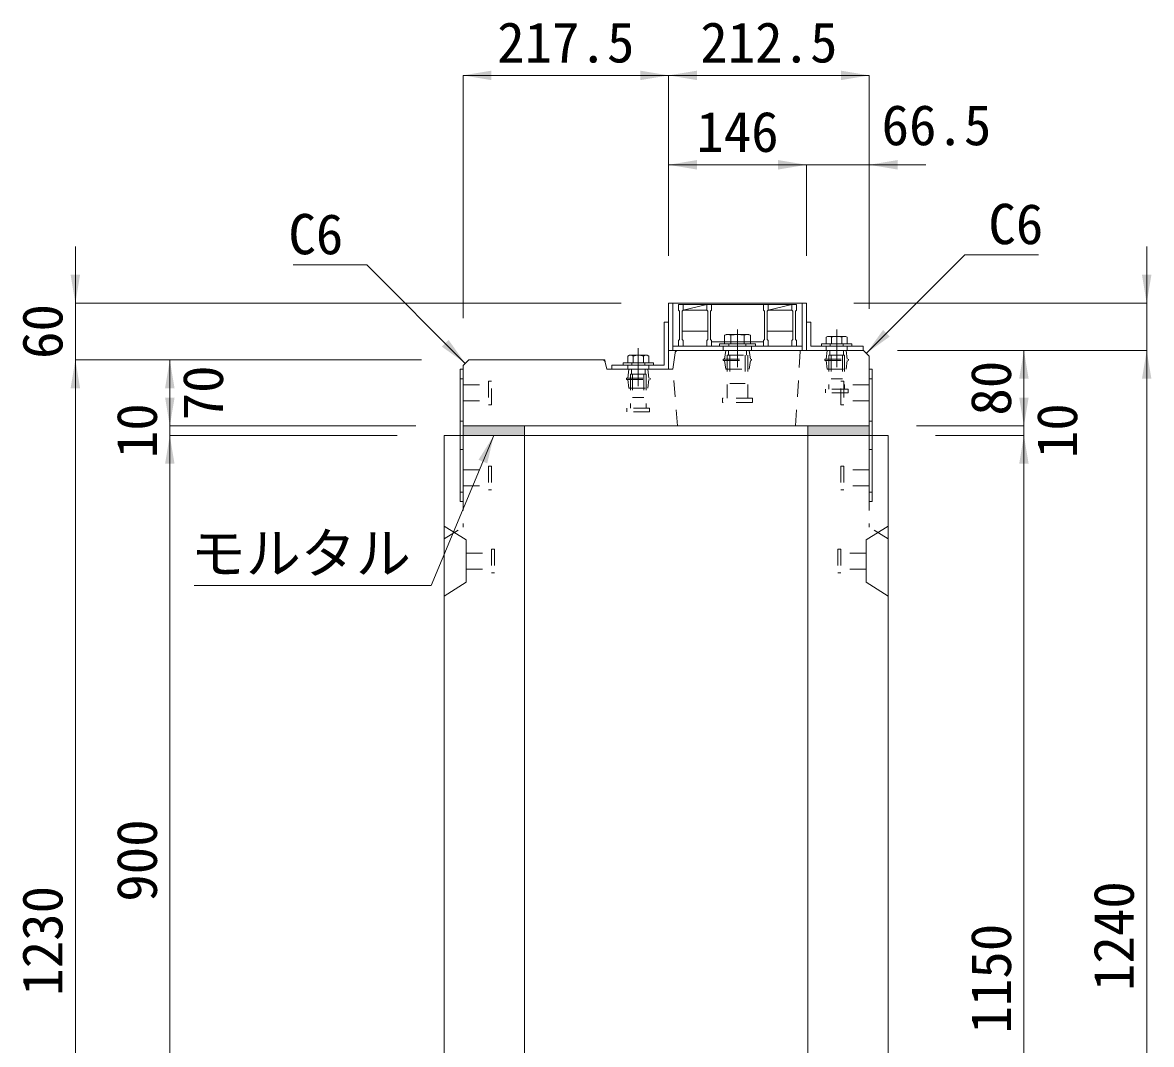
# Model space of a CAD drawing. Units: millimetres at full size. Extents: x -1934 to 78146, y -143454 to -112471.
# Drawn here: x 31443 to 32639, y -137916 to -136834 of the extents above; entities that cross this region are included whole.
import ezdxf
from ezdxf.enums import TextEntityAlignment as Align

# ---------------------------------------------------------------- set-up
doc = ezdxf.new("R2010")
doc.units = ezdxf.units.MM
doc.header["$LTSCALE"] = 23
for name, pattern in [('CHAIN', [18.5, 12, -1.5, 3.5, -1.5]), ('USER2', [1.35, 0.75, -0.6]), ('USER3', [1.35, 0.75, -0.6])]:
    doc.linetypes.add(name, pattern=pattern)
for name, color, linetype, lineweight in [('インサート', 92, 'USER2', 9), ('グレーチング', 7, 'Continuous', 9), ('ジョイント', 7, 'Continuous', 5), ('モルタル', 7, 'Continuous', 13), ('作業エリア', 11, 'Continuous', 13), ('受枠', 3, 'Continuous', 13), ('寸法線', 7, 'Continuous', 13), ('引出線', 4, 'Continuous', 13), ('本体', 2, 'Continuous', 13), ('補助線', 8, 'Continuous', 13), ('ｲﾝｻｰﾄ', 3, 'USER3', 5)]:
    doc.layers.add(name, color=color, linetype=linetype, lineweight=lineweight)
doc.layers.add('ハッチング_モルタル', color=30, linetype='Continuous')
doc.styles.add('ＭＳ ゴシック', font='')
doc.styles.get('ＭＳ ゴシック').set_extended_font_data('MS Gothic')

# ---------------------------------------------------------------- blocks, each defined once
blk = doc.blocks.new('filled_arrow')
at = {"color": 0, "linetype": 'Continuous', "lineweight": -2}
blk.add_solid([(7.5, 1.25), (0, 0), (7.5, -1.25)], dxfattribs=at)

msp = doc.modelspace()

# ---------------------------------------------------------------- hatches: boundary and pattern name
at = {"layer": 'ハッチング_モルタル'}
for points in [[(31909.82, -137261.32), (31909.82, -137271.32), (31974.82, -137271.32), (31974.82, -137261.32)], [(32274.82, -137261.32), (32274.82, -137271.32), (32339.82, -137271.32), (32339.82, -137261.32)]]:
    msp.add_hatch(color=256, dxfattribs=at).paths.add_polyline_path(points)

# ---------------------------------------------------------------- linework, layer by layer
at = {"layer": 'インサート', "linetype": 'Continuous'}
for p, q in [((32219.32, -137174.52), (32181.32, -137174.52)), ((32181.32, -137174.52), (32181.32, -137176.82)), ((32219.32, -137174.52), (32219.32, -137176.82)), ((32289.32, -137174.52), (32321.32, -137174.52)), ((32289.32, -137174.52), (32289.32, -137176.82)), ((32321.32, -137174.52), (32321.32, -137176.82)), ((32219.32, -137176.82), (32181.32, -137176.82)), ((32289.32, -137176.82), (32321.32, -137176.82)), ((32079.32, -137194.52), (32111.32, -137194.52)), ((32079.32, -137194.52), (32079.32, -137196.82)), ((32079.32, -137196.82), (32111.32, -137196.82)), ((32111.32, -137194.52), (32111.32, -137196.82))]:
    msp.add_line(p, q, dxfattribs=at)
at = {"layer": 'インサート', "linetype": 'Continuous', "lineweight": 13}
for p, q in [((32188.33, -137164.52), (32186.47, -137165.36)), ((32186.47, -137165.36), (32186.47, -137174.52)), ((32214.17, -137174.52), (32186.47, -137174.52)), ((32212.32, -137164.52), (32188.33, -137164.52)), ((32212.32, -137164.52), (32214.17, -137165.36)), ((32214.17, -137165.36), (32214.17, -137174.52)), ((32295.84, -137166.52), (32294.37, -137167.36)), ((32294.37, -137167.36), (32294.37, -137174.52)), ((32294.37, -137174.52), (32316.27, -137174.52)), ((32295.84, -137166.52), (32314.8, -137166.52)), ((32314.8, -137166.52), (32316.27, -137167.36)), ((32316.27, -137167.36), (32316.27, -137174.52)), ((32085.84, -137186.52), (32084.37, -137187.36)), ((32085.84, -137186.52), (32104.8, -137186.52)), ((32104.8, -137186.52), (32106.27, -137187.36)), ((32084.37, -137187.36), (32084.37, -137194.52)), ((32084.37, -137194.52), (32106.27, -137194.52)), ((32106.27, -137187.36), (32106.27, -137194.52))]:
    msp.add_line(p, q, dxfattribs=at)
at = {"layer": 'インサート'}
for p, q in [((32191.32, -137174.52), (32191.32, -137176.82)), ((32209.32, -137174.52), (32209.32, -137176.82)), ((32298.32, -137174.52), (32298.32, -137176.82)), ((32312.32, -137174.52), (32312.32, -137176.82)), ((32186.57, -137190.57), (32187.82, -137181.32)), ((32187.82, -137181.32), (32212.82, -137181.32)), ((32189.42, -137186.32), (32211.22, -137186.32)), ((32189.42, -137186.32), (32189.42, -137231.82)), ((32190.87, -137181.32), (32190.87, -137186.32)), ((32192.32, -137186.32), (32192.32, -137216.32)), ((32208.32, -137186.32), (32208.32, -137216.32)), ((32209.77, -137181.32), (32209.77, -137186.32)), ((32211.22, -137186.32), (32211.22, -137231.82)), ((32214.07, -137190.57), (32212.82, -137181.32)), ((32294.07, -137190.57), (32295.32, -137181.32)), ((32295.32, -137181.32), (32315.32, -137181.32)), ((32297.07, -137186.32), (32313.57, -137186.32)), ((32297.07, -137186.32), (32297.07, -137222.32)), ((32298.2, -137181.32), (32298.2, -137186.32)), ((32299.32, -137186.32), (32299.32, -137211.32)), ((32311.32, -137186.32), (32311.32, -137211.32)), ((32312.45, -137181.32), (32312.45, -137186.32)), ((32313.57, -137186.32), (32313.57, -137222.32)), ((32316.57, -137190.57), (32315.32, -137181.32)), ((32088.32, -137194.52), (32088.32, -137196.82)), ((32102.32, -137194.52), (32102.32, -137196.82)), ((32185.32, -137190.57), (32215.32, -137190.57)), ((32185.32, -137190.57), (32185.32, -137192.07)), ((32185.32, -137192.07), (32215.32, -137192.07)), ((32186.57, -137192.07), (32187.82, -137201.32)), ((32214.07, -137192.07), (32212.82, -137201.32)), ((32215.32, -137190.57), (32215.32, -137192.07)), ((32292.82, -137190.57), (32317.82, -137190.57)), ((32292.82, -137190.57), (32292.82, -137192.07)), ((32292.82, -137192.07), (32317.82, -137192.07)), ((32294.07, -137192.07), (32295.32, -137201.32)), ((32316.57, -137192.07), (32315.32, -137201.32)), ((32317.82, -137190.57), (32317.82, -137192.07)), ((32082.82, -137210.57), (32107.82, -137210.57)), ((32082.82, -137210.57), (32082.82, -137212.07)), ((32084.07, -137210.57), (32085.32, -137201.32)), ((32085.32, -137201.32), (32105.32, -137201.32)), ((32087.07, -137206.32), (32103.57, -137206.32)), ((32087.07, -137206.32), (32087.07, -137242.32)), ((32088.2, -137201.32), (32088.2, -137206.32)), ((32089.32, -137206.32), (32089.32, -137231.32)), ((32101.32, -137206.32), (32101.32, -137231.32)), ((32102.45, -137201.32), (32102.45, -137206.32)), ((32103.57, -137206.32), (32103.57, -137242.32)), ((32106.57, -137210.57), (32105.32, -137201.32)), ((32107.82, -137210.57), (32107.82, -137212.07)), ((32187.82, -137201.32), (32212.82, -137201.32)), ((32295.32, -137201.32), (32315.32, -137201.32)), ((31909.82, -137217.82), (31936.82, -137217.82)), ((31909.82, -137217.82), (31909.82, -137234.82)), ((31939.82, -137213.82), (31936.82, -137213.82)), ((31936.82, -137213.82), (31936.82, -137238.82)), ((31939.82, -137238.82), (31939.82, -137213.82)), ((32082.82, -137212.07), (32107.82, -137212.07)), ((32084.07, -137212.07), (32085.32, -137221.32)), ((32085.32, -137221.32), (32105.32, -137221.32)), ((32106.57, -137212.07), (32105.32, -137221.32)), ((32192.32, -137216.32), (32208.32, -137216.32)), ((32293.32, -137226.32), (32293.32, -137222.32)), ((32317.32, -137222.32), (32293.32, -137222.32)), ((32299.32, -137211.32), (32311.32, -137211.32)), ((32309.82, -137213.82), (32312.82, -137213.82)), ((32309.82, -137238.82), (32309.82, -137213.82)), ((32312.82, -137213.82), (32312.82, -137238.82)), ((32339.82, -137217.82), (32312.82, -137217.82)), ((32317.32, -137222.32), (32317.32, -137226.32)), ((32339.82, -137217.82), (32339.82, -137234.82)), ((32089.32, -137231.32), (32101.32, -137231.32)), ((32184.32, -137236.32), (32184.32, -137231.82)), ((32216.32, -137231.82), (32184.32, -137231.82)), ((32216.32, -137231.82), (32216.32, -137236.32)), ((32317.32, -137226.32), (32293.32, -137226.32)), ((31909.82, -137234.82), (31936.82, -137234.82)), ((31936.82, -137238.82), (31939.82, -137238.82)), ((32083.32, -137246.32), (32083.32, -137242.32)), ((32107.32, -137242.32), (32083.32, -137242.32)), ((32107.32, -137246.32), (32083.32, -137246.32)), ((32107.32, -137242.32), (32107.32, -137246.32)), ((32216.32, -137236.32), (32184.32, -137236.32)), ((32312.82, -137238.82), (32309.82, -137238.82)), ((32339.82, -137234.82), (32312.82, -137234.82))]:
    msp.add_line(p, q, dxfattribs=at)
at = {"layer": 'インサート', "linetype": 'Continuous', "lineweight": 5}
for p, q in [((32193.4, -137165.36), (32193.4, -137174.52)), ((32207.25, -137165.36), (32207.25, -137174.52)), ((32299.85, -137167.36), (32299.85, -137174.52)), ((32310.8, -137167.36), (32310.8, -137174.52)), ((32089.85, -137187.36), (32089.85, -137194.52)), ((32100.8, -137187.36), (32100.8, -137194.52))]:
    msp.add_line(p, q, dxfattribs=at)
for centre, radius, start, end in [((32189.93, -137172.02), 7.5, 62.50883, 117.49117), ((32200.32, -137193.25), 28.73, 76.05376, 103.94624), ((32210.71, -137172.02), 7.5, 62.50883, 117.49117), ((32297.11, -137171.37), 4.85, 55.61575, 124.38425), ((32305.32, -137184.64), 18.12, 72.41205, 107.58795), ((32313.53, -137171.37), 4.85, 55.61575, 124.38425), ((32087.11, -137191.37), 4.85, 55.61575, 124.38425), ((32095.32, -137204.64), 18.12, 72.41205, 107.58795), ((32103.53, -137191.37), 4.85, 55.61575, 124.38425)]:
    msp.add_arc(centre, radius, start, end, dxfattribs=at)
at = {"layer": 'グレーチング'}
for p, q in [((32137.82, -137132.82), (32137.82, -137138.82)), ((32137.82, -137132.82), (32262.82, -137132.82)), ((32137.82, -137138.82), (32138.82, -137139.82)), ((32142.82, -137138.82), (32141.82, -137139.82)), ((32142.82, -137132.82), (32142.82, -137138.82)), ((32142.82, -137138.82), (32167.82, -137132.82)), ((32142.82, -137138.82), (32167.82, -137138.82)), ((32167.82, -137132.82), (32167.82, -137138.82)), ((32167.82, -137138.82), (32168.82, -137139.82)), ((32172.82, -137138.82), (32171.82, -137139.82)), ((32172.82, -137132.82), (32172.82, -137138.82)), ((32227.82, -137132.82), (32227.82, -137138.82)), ((32227.82, -137138.82), (32228.82, -137139.82)), ((32232.82, -137138.82), (32231.82, -137139.82)), ((32232.82, -137138.82), (32257.82, -137132.82)), ((32232.82, -137132.82), (32232.82, -137138.82)), ((32232.82, -137138.82), (32257.82, -137138.82)), ((32257.82, -137132.82), (32257.82, -137138.82)), ((32257.82, -137138.82), (32258.82, -137139.82)), ((32262.82, -137138.82), (32261.82, -137139.82)), ((32262.82, -137132.82), (32262.82, -137138.82)), ((32138.82, -137139.82), (32138.82, -137169.82)), ((32141.82, -137139.82), (32141.82, -137169.82)), ((32168.82, -137139.82), (32168.82, -137169.82)), ((32171.82, -137139.82), (32171.82, -137169.82)), ((32228.82, -137139.82), (32228.82, -137169.82)), ((32231.82, -137139.82), (32231.82, -137169.82)), ((32258.82, -137139.82), (32258.82, -137169.82)), ((32261.82, -137139.82), (32261.82, -137169.82)), ((32168.82, -137160.82), (32141.82, -137160.82)), ((32258.82, -137160.82), (32231.82, -137160.82)), ((32137.82, -137170.82), (32138.82, -137169.82)), ((32137.82, -137176.82), (32137.82, -137170.82)), ((32142.82, -137170.82), (32141.82, -137169.82)), ((32142.82, -137176.82), (32142.82, -137170.82)), ((32167.82, -137170.82), (32168.82, -137169.82)), ((32167.82, -137176.82), (32167.82, -137170.82)), ((32172.82, -137170.82), (32171.82, -137169.82)), ((32172.82, -137176.82), (32172.82, -137170.82)), ((32227.82, -137172.32), (32172.82, -137172.32)), ((32227.82, -137170.82), (32228.82, -137169.82)), ((32227.82, -137176.82), (32227.82, -137170.82)), ((32232.82, -137170.82), (32231.82, -137169.82)), ((32232.82, -137176.82), (32232.82, -137170.82)), ((32257.82, -137170.82), (32258.82, -137169.82)), ((32257.82, -137176.82), (32257.82, -137170.82)), ((32262.82, -137170.82), (32261.82, -137169.82)), ((32262.82, -137176.82), (32262.82, -137170.82)), ((32137.82, -137176.82), (32142.82, -137176.82)), ((32167.82, -137176.82), (32172.82, -137176.82)), ((32227.82, -137176.82), (32232.82, -137176.82)), ((32257.82, -137176.82), (32262.82, -137176.82))]:
    msp.add_line(p, q, dxfattribs=at)
at = {"layer": 'ジョイント'}
for p, q in [((31906.62, -137201.32), (31909.82, -137201.32)), ((31906.62, -137201.32), (31906.62, -137341.32)), ((31909.82, -137201.32), (31909.82, -137341.32)), ((32339.82, -137201.32), (32343.02, -137201.32)), ((32339.82, -137201.32), (32339.82, -137341.32)), ((32343.02, -137201.32), (32343.02, -137341.32)), ((31906.62, -137341.32), (31909.82, -137341.32)), ((32339.82, -137341.32), (32343.02, -137341.32))]:
    msp.add_line(p, q, dxfattribs=at)
at = {"layer": 'ジョイント', "linetype": 'USER2'}
for p, q in [((31906.62, -137211.32), (31909.82, -137211.32)), ((32339.82, -137211.32), (32343.02, -137211.32)), ((31906.62, -137256.32), (31909.82, -137256.32)), ((32339.82, -137256.32), (32343.02, -137256.32)), ((31906.62, -137286.32), (31909.82, -137286.32)), ((32339.82, -137286.32), (32343.02, -137286.32)), ((31906.62, -137331.32), (31909.82, -137331.32)), ((32339.82, -137331.32), (32343.02, -137331.32))]:
    msp.add_line(p, q, dxfattribs=at)
at = {"layer": 'モルタル'}
for points in [[(31909.82, -137261.32), (31974.82, -137261.32), (31974.82, -137271.32), (31909.82, -137271.32)], [(32274.82, -137261.32), (32339.82, -137261.32), (32339.82, -137271.32), (32274.82, -137271.32)]]:
    msp.add_lwpolyline(points, close=True, dxfattribs=at)
at = {"layer": '作業エリア'}
for p, q in [((32134.44, -137183.87), (32134.82, -137181.32)), ((32134.82, -137181.32), (32137.41, -137181.32)), ((32057.36, -137191.32), (32059.82, -137191.32)), ((32059.82, -137191.32), (32060.3, -137193.73))]:
    msp.add_line(p, q, dxfattribs=at)
at = {"layer": '受枠'}
for p, q in [((32127.32, -137131.32), (32273.32, -137131.32)), ((32127.32, -137131.32), (32127.32, -137181.32)), ((32131.82, -137131.32), (32131.82, -137181.32)), ((32268.82, -137131.32), (32268.82, -137181.32)), ((32273.32, -137131.32), (32273.32, -137181.32)), ((32122.82, -137196.82), (32122.82, -137151.32)), ((32122.82, -137151.32), (32127.32, -137151.32)), ((32127.32, -137151.32), (32127.32, -137201.32)), ((32277.82, -137151.32), (32273.32, -137151.32)), ((32277.82, -137176.82), (32277.82, -137151.32)), ((32127.32, -137181.32), (32273.32, -137181.32)), ((32131.82, -137176.82), (32268.82, -137176.82)), ((32273.32, -137181.32), (32333.32, -137181.32)), ((32333.32, -137176.82), (32277.82, -137176.82)), ((32333.32, -137181.32), (32333.32, -137176.82)), ((32067.32, -137201.32), (32067.32, -137196.82)), ((32067.32, -137196.82), (32122.82, -137196.82)), ((32127.32, -137201.32), (32067.32, -137201.32))]:
    msp.add_line(p, q, dxfattribs=at)
at = {"layer": '受枠', "linetype": 'CHAIN'}
for p, q in [((32200.32, -137159.07), (32200.32, -137199.07)), ((32305.32, -137159.07), (32305.32, -137199.07)), ((32095.32, -137179.07), (32095.32, -137219.07))]:
    msp.add_line(p, q, dxfattribs=at)
at = {"layer": '受枠', "linetype": 'USER2'}
for p, q in [((32185.32, -137176.82), (32185.32, -137181.32)), ((32215.32, -137176.82), (32215.32, -137181.32)), ((32294.32, -137176.82), (32294.32, -137181.32)), ((32316.32, -137176.82), (32316.32, -137181.32)), ((32084.32, -137196.82), (32084.32, -137201.32)), ((32106.32, -137196.82), (32106.32, -137201.32))]:
    msp.add_line(p, q, dxfattribs=at)
at = {"layer": '寸法線'}
for p, q in [((31909.82, -136890.22), (32127.32, -136890.22)), ((31909.82, -137147.32), (31909.82, -136890.22)), ((32127.32, -137081.32), (32127.32, -136890.22)), ((32127.32, -136890.22), (32339.82, -136890.22)), ((32127.32, -137081.32), (32127.32, -136890.22)), ((32339.82, -137137.32), (32339.82, -136890.22)), ((32127.32, -136984.87), (32273.32, -136984.87)), ((32127.32, -137081.32), (32127.32, -136984.87)), ((32213.32, -136984.87), (32399.82, -136984.87)), ((32273.32, -137081.32), (32273.32, -136984.87)), ((32273.32, -137081.32), (32273.32, -136984.87)), ((32339.82, -137137.32), (32339.82, -136984.87)), ((31499.26, -137251.32), (31499.26, -137071.32)), ((32633.58, -137241.32), (32633.58, -137071.32)), ((32077.32, -137131.32), (31499.26, -137131.32)), ((32323.32, -137131.32), (32633.58, -137131.32)), ((32369.58, -137181.32), (32633.58, -137181.32)), ((32383.82, -137181.32), (32503.58, -137181.32)), ((32383.82, -137181.32), (32633.58, -137181.32)), ((32503.58, -137261.32), (32503.58, -137181.32)), ((32633.58, -138421.32), (32633.58, -137181.32)), ((31865.82, -137191.32), (31499.26, -137191.32)), ((31499.26, -138421.32), (31499.26, -137191.32)), ((31865.82, -137191.32), (31499.26, -137191.32)), ((31599.26, -137261.32), (31599.26, -137191.32)), ((31865.82, -137191.32), (31599.26, -137191.32)), ((31599.26, -137331.32), (31599.26, -137201.32)), ((32503.58, -137201.32), (32503.58, -137331.32)), ((31859.82, -137261.32), (31599.26, -137261.32)), ((31859.82, -137261.32), (31599.26, -137261.32)), ((32389.82, -137261.32), (32503.58, -137261.32)), ((32389.82, -137261.32), (32503.58, -137261.32)), ((31599.26, -137271.32), (31599.26, -138171.32)), ((31839.82, -137271.32), (31599.26, -137271.32)), ((31839.82, -137271.32), (31599.26, -137271.32)), ((32409.82, -137271.32), (32503.58, -137271.32)), ((32409.82, -137271.32), (32503.58, -137271.32)), ((32503.58, -138421.32), (32503.58, -137271.32))]:
    msp.add_line(p, q, dxfattribs=at)
at = {"layer": '引出線'}
for points in [[(31912.1, -137195.04), (31807.94, -137090.87), (31729.94, -137090.87)], [(32336.82, -137184.32), (32440.99, -137080.15), (32518.98, -137080.15)], [(31942.32, -137271.32), (31875.92, -137430.27), (31625.01, -137430.27)]]:
    msp.add_lwpolyline(points, dxfattribs=at)
at = {"layer": '本体'}
for p, q in [((32134.44, -137183.87), (32131.82, -137201.32)), ((32137.41, -137181.32), (32333.82, -137181.32)), ((32333.82, -137181.32), (32339.82, -137187.32)), ((31909.82, -137197.32), (31915.82, -137191.32)), ((31909.82, -137197.32), (31909.82, -137261.32)), ((31915.82, -137191.32), (32057.36, -137191.32)), ((32060.3, -137193.73), (32061.82, -137201.32)), ((32339.82, -137187.32), (32339.82, -137261.32)), ((32061.82, -137201.32), (32131.82, -137201.32)), ((31909.82, -137261.32), (32339.82, -137261.32)), ((31909.82, -137271.32), (31974.82, -137271.32)), ((32274.82, -137271.32), (32339.82, -137271.32))]:
    msp.add_line(p, q, dxfattribs=at)
at = {"layer": '本体', "linetype": 'USER2', "lineweight": 15}
for p, q in [((32261.82, -137261.32), (32266.82, -137181.32)), ((32136.82, -137261.32), (32131.82, -137201.32))]:
    msp.add_line(p, q, dxfattribs=at)
at = {"layer": '本体', "lineweight": 20}
for p, q in [((31889.82, -137271.32), (31889.82, -138421.32)), ((31974.82, -137271.32), (31889.82, -137271.32)), ((32339.82, -137271.32), (31909.82, -137271.32)), ((31974.82, -138100.79), (31974.82, -137271.32)), ((32274.82, -138100.79), (32274.82, -137271.32)), ((32359.82, -137271.32), (32274.82, -137271.32)), ((32359.82, -138421.32), (32359.82, -137271.32))]:
    msp.add_line(p, q, dxfattribs=at)
at = {"layer": '本体', "linetype": 'USER3', "lineweight": 9}
for p, q in [((31909.82, -137271.32), (31909.82, -137368.32)), ((32339.82, -137271.32), (32339.82, -137368.32))]:
    msp.add_line(p, q, dxfattribs=at)
at = {"layer": '本体', "lineweight": 5}
for p, q in [((31889.82, -137367.32), (31913.02, -137381.82)), ((32359.82, -137367.32), (32336.62, -137381.82)), ((31913.02, -137381.82), (31913.02, -137426.82)), ((32336.62, -137381.82), (32336.62, -137426.82)), ((31889.82, -137441.32), (31913.02, -137426.82)), ((32359.82, -137441.32), (32336.62, -137426.82))]:
    msp.add_line(p, q, dxfattribs=at)
at = {"layer": '本体', "linetype": 'USER3', "lineweight": 5}
for p, q in [((31889.82, -137380.82), (31909.82, -137368.32)), ((32359.82, -137380.82), (32339.82, -137368.32))]:
    msp.add_line(p, q, dxfattribs=at)
at = {"layer": '本体'}
for centre, start, end in [((32137.41, -137184.32), 90, 171.46923), ((32057.36, -137194.32), 11.30993, 90)]:
    msp.add_arc(centre, 3, start, end, dxfattribs=at)
at = {"layer": '補助線'}
msp.add_line((31974.82, -137271.32), (32274.82, -137271.32), dxfattribs=at)
at = {"layer": 'ｲﾝｻｰﾄ'}
for p, q in [((31936.82, -137303.82), (31936.82, -137328.82)), ((31936.82, -137303.82), (31939.82, -137303.82)), ((31939.82, -137303.82), (31939.82, -137328.82)), ((32312.82, -137303.82), (32309.82, -137303.82)), ((32309.82, -137303.82), (32309.82, -137328.82)), ((32312.82, -137303.82), (32312.82, -137328.82)), ((31909.82, -137307.82), (31936.82, -137307.82)), ((32339.82, -137307.82), (32312.82, -137307.82)), ((31909.82, -137324.82), (31936.82, -137324.82)), ((31936.82, -137328.82), (31939.82, -137328.82)), ((32312.82, -137328.82), (32309.82, -137328.82)), ((32339.82, -137324.82), (32312.82, -137324.82)), ((31913.02, -137395.82), (31940.02, -137395.82)), ((31913.02, -137395.82), (31913.02, -137412.82)), ((31940.02, -137391.82), (31940.02, -137416.82)), ((31940.02, -137391.82), (31943.03, -137391.82)), ((31943.03, -137391.82), (31943.03, -137416.82)), ((32306.62, -137391.82), (32306.62, -137416.82)), ((32309.62, -137391.82), (32306.62, -137391.82)), ((32309.62, -137391.82), (32309.62, -137416.82)), ((32336.62, -137395.82), (32309.62, -137395.82)), ((32336.62, -137395.82), (32336.62, -137412.82)), ((31913.02, -137412.82), (31940.02, -137412.82)), ((32336.62, -137412.82), (32309.62, -137412.82)), ((31940.02, -137416.82), (31943.03, -137416.82)), ((32309.62, -137416.82), (32306.62, -137416.82))]:
    msp.add_line(p, q, dxfattribs=at)

# ---------------------------------------------------------------- block references
at = {"layer": '寸法線', "xscale": 4, "yscale": 4}
for p in [(31909.82, -136890.22), (32127.32, -136890.22), (32127.32, -136984.87), (32339.82, -136984.87)]:
    msp.add_blockref('filled_arrow', p, dxfattribs=at)
for p, rotation in [((32127.32, -136890.22), 180), ((32339.82, -136890.22), 180), ((32273.32, -136984.87), 180), ((32273.32, -136984.87), 180), ((31499.26, -137131.32), 90), ((32633.58, -137131.32), 90), ((32503.58, -137181.32), 270), ((32633.58, -137181.32), 270), ((32633.58, -137181.32), 270), ((31499.26, -137191.32), 270), ((31499.26, -137191.32), 270), ((31599.26, -137191.32), 270), ((31599.26, -137261.32), 90), ((31599.26, -137261.32), 90), ((32503.58, -137261.32), 90), ((32503.58, -137261.32), 90), ((31599.26, -137271.32), 270), ((31599.26, -137271.32), 270), ((32503.58, -137271.32), 270), ((32503.58, -137271.32), 270)]:
    msp.add_blockref('filled_arrow', p, dxfattribs=dict(at, rotation=rotation))
at = {"layer": '引出線', "xscale": 4, "yscale": 4}
for p, rotation in [((32336.82, -137184.32), 45), ((31912.1, -137195.04), 135), ((31942.32, -137271.32), 247.3)]:
    msp.add_blockref('filled_arrow', p, dxfattribs=dict(at, rotation=rotation))

# ---------------------------------------------------------------- texts
at = {"layer": '寸法線', "style": 'ＭＳ ゴシック'}
for s, p in [('217.5', (32018.57, -136855.22)), ('212.5', (32233.57, -136855.22)), ('66.5', (32410.99, -136942.79)), ('146', (32200.32, -136949.87))]:
    msp.add_text(s, height=42.72, dxfattribs=at).set_placement(p, align=Align.MIDDLE_CENTER)
for s, p in [('60', (31464.26, -137161.32)), ('80', (32468.58, -137221.32)), ('70', (31634.26, -137226.32)), ('10', (31564.26, -137266.32)), ('10', (32538.58, -137266.32)), ('900', (31564.26, -137721.32)), ('1240', (32598.58, -137801.32)), ('1230', (31464.26, -137806.32)), ('1150', (32468.58, -137846.32))]:
    msp.add_text(s, height=42.72, rotation=90, dxfattribs=at).set_placement(p, align=Align.MIDDLE_CENTER)
at = {"layer": '引出線', "style": 'ＭＳ ゴシック'}
msp.add_text('C6', height=42.72, dxfattribs=at).set_placement((32465.99, -137026.15), align=Align.TOP_LEFT)
msp.add_text('C6', height=42.72, dxfattribs=at).set_placement((31782.94, -137036.87), align=Align.TOP_RIGHT)
msp.add_text('モルタル', height=42.72, dxfattribs=at).set_placement((31737.96, -137374.67), align=Align.TOP_CENTER)

doc.saveas('drawing.dxf')
